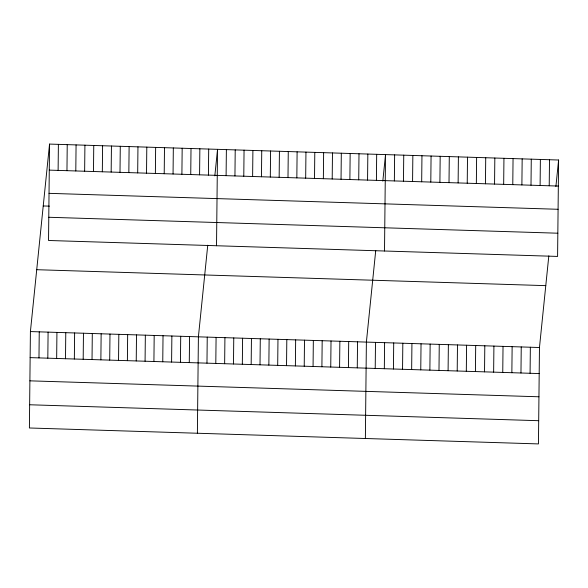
<?xml version="1.0" encoding="UTF-8"?>
<svg xmlns="http://www.w3.org/2000/svg" width="588" height="588" viewBox="0 0 588 588"><rect width="100%" height="100%" fill="white"/><g stroke="black" fill="none" stroke-linecap="round" stroke-linejoin="round"><path stroke-width="0.88" d="M49.546 144.082L48.539 240.485L557.593 256.427L558.6 160.017L49.546 144.082L30.407 331.573L29.4 427.983L538.454 443.918L539.461 347.515L548.817 255.89M38.977 357.901L39.249 331.853M47.819 358.173L48.091 332.132M58.116 170.402L58.388 144.354M56.661 358.452L56.933 332.404M66.959 170.682L67.23 144.633M65.503 358.731L65.775 332.683M75.801 170.954L76.073 144.913M74.345 359.003L74.617 332.962M84.643 171.233L84.915 145.185M83.187 359.283L83.459 333.234M93.485 171.512L93.757 145.464M92.029 359.562L92.301 333.514M102.327 171.784L102.599 145.743M100.871 359.834L101.143 333.793M111.161 172.064L111.441 146.015M109.706 360.113L109.985 334.065M120.003 172.343L120.283 146.294M118.548 360.393L118.827 334.344M128.846 172.615L129.117 146.574M127.39 360.664L127.662 334.623M137.688 172.894L137.959 146.846M136.232 360.944L136.504 334.895M146.53 173.173L146.802 147.125M145.074 361.223L145.346 335.175M155.372 173.445L155.644 147.404M153.916 361.495L154.188 335.454M164.214 173.725L164.486 147.676M162.758 361.774L163.03 335.726M173.056 174.004L173.328 147.956M171.6 362.054L171.872 336.005M181.898 174.276L182.17 148.235M180.442 362.326L180.714 336.285M190.74 174.555L191.012 148.507M189.285 362.605L189.556 336.556M199.582 174.834L199.854 148.786M197.384 433.238L198.399 336.836L207.748 245.211M208.424 175.106L208.696 149.065M206.969 363.156L207.241 337.115M216.524 245.747L217.538 149.337L214.826 175.856M215.803 363.435L216.083 337.387M226.101 175.665L226.38 149.617M224.645 363.715L224.925 337.666M234.943 175.937L235.215 149.896M233.487 363.987L233.759 337.946M243.785 176.216L244.057 150.168M242.329 364.266L242.601 338.218M252.627 176.496L252.899 150.447M251.172 364.545L251.444 338.497M261.469 176.767L261.741 150.726M260.014 364.817L260.286 338.776M270.311 177.047L270.583 150.998M268.856 365.097L269.128 339.048M279.153 177.326L279.425 151.278M277.698 365.376L277.97 339.327M287.995 177.598L288.267 151.557M286.54 365.648L286.812 339.599M296.837 177.877L297.109 151.829M295.382 365.927L295.654 339.879M305.679 178.157L305.951 152.108M304.224 366.206L304.496 340.158M314.521 178.429L314.793 152.388M313.066 366.478L313.338 340.43M323.356 178.708L323.635 152.659M321.901 366.758L322.18 340.709M332.198 178.987L332.477 152.939M330.743 367.037L331.022 340.989M341.04 179.259L341.312 153.218M339.585 367.309L339.857 341.26M349.882 179.538L350.154 153.49M348.427 367.588L348.699 341.54M358.724 179.818L358.996 153.769M357.269 367.868L357.541 341.819M367.566 180.09L367.838 154.049M365.376 438.501L366.383 342.091L375.739 250.473M376.408 180.369L376.68 154.321M375.217 368.426L375.497 342.378M384.515 251.002L385.522 154.6L382.817 181.119M384.331 368.713L384.603 342.664M394.357 180.935L394.629 154.887M393.438 368.999L393.71 342.951M403.471 181.214L403.743 155.173M402.552 369.286L402.824 343.238M412.578 181.501L412.85 155.452M411.659 369.565L411.931 343.524M421.684 181.788L421.956 155.739M420.765 369.852L421.037 343.804M430.798 182.074L431.07 156.026M429.879 370.139L430.151 344.09M439.905 182.361L440.177 156.312M438.986 370.425L439.258 344.377M449.011 182.64L449.291 156.599M448.093 370.712L448.372 344.664M458.125 182.927L458.397 156.878M457.207 370.991L457.479 344.95M467.232 183.213L467.504 157.165M466.313 371.278L466.585 345.229M476.346 183.5L476.618 157.452M475.42 371.565L475.699 345.516M485.453 183.787L485.725 157.738M484.534 371.851L484.806 345.803M494.559 184.066L494.831 158.025M493.641 372.138L493.913 346.089M503.673 184.353L503.945 158.304M502.755 372.417L503.027 346.376M512.78 184.639L513.052 158.591M511.861 372.704L512.133 346.655M521.887 184.926L522.166 158.878M520.968 372.99L521.24 346.942M531.001 185.213L531.273 159.164M530.082 373.277L530.354 347.229M540.107 185.492L540.379 159.451M549.221 185.779L549.493 159.73M555.895 186.536L558.6 160.017M49.274 170.123L558.328 186.065M49.032 193.342L558.085 209.284M43.233 205.954L49.421 206.145M48.782 217.266L557.836 233.208M36.728 269.701L545.774 285.643M30.407 331.573L539.461 347.515M30.135 357.622L539.189 373.564M29.892 380.84L538.946 396.782M29.643 404.764L538.696 420.699"/></g></svg>
